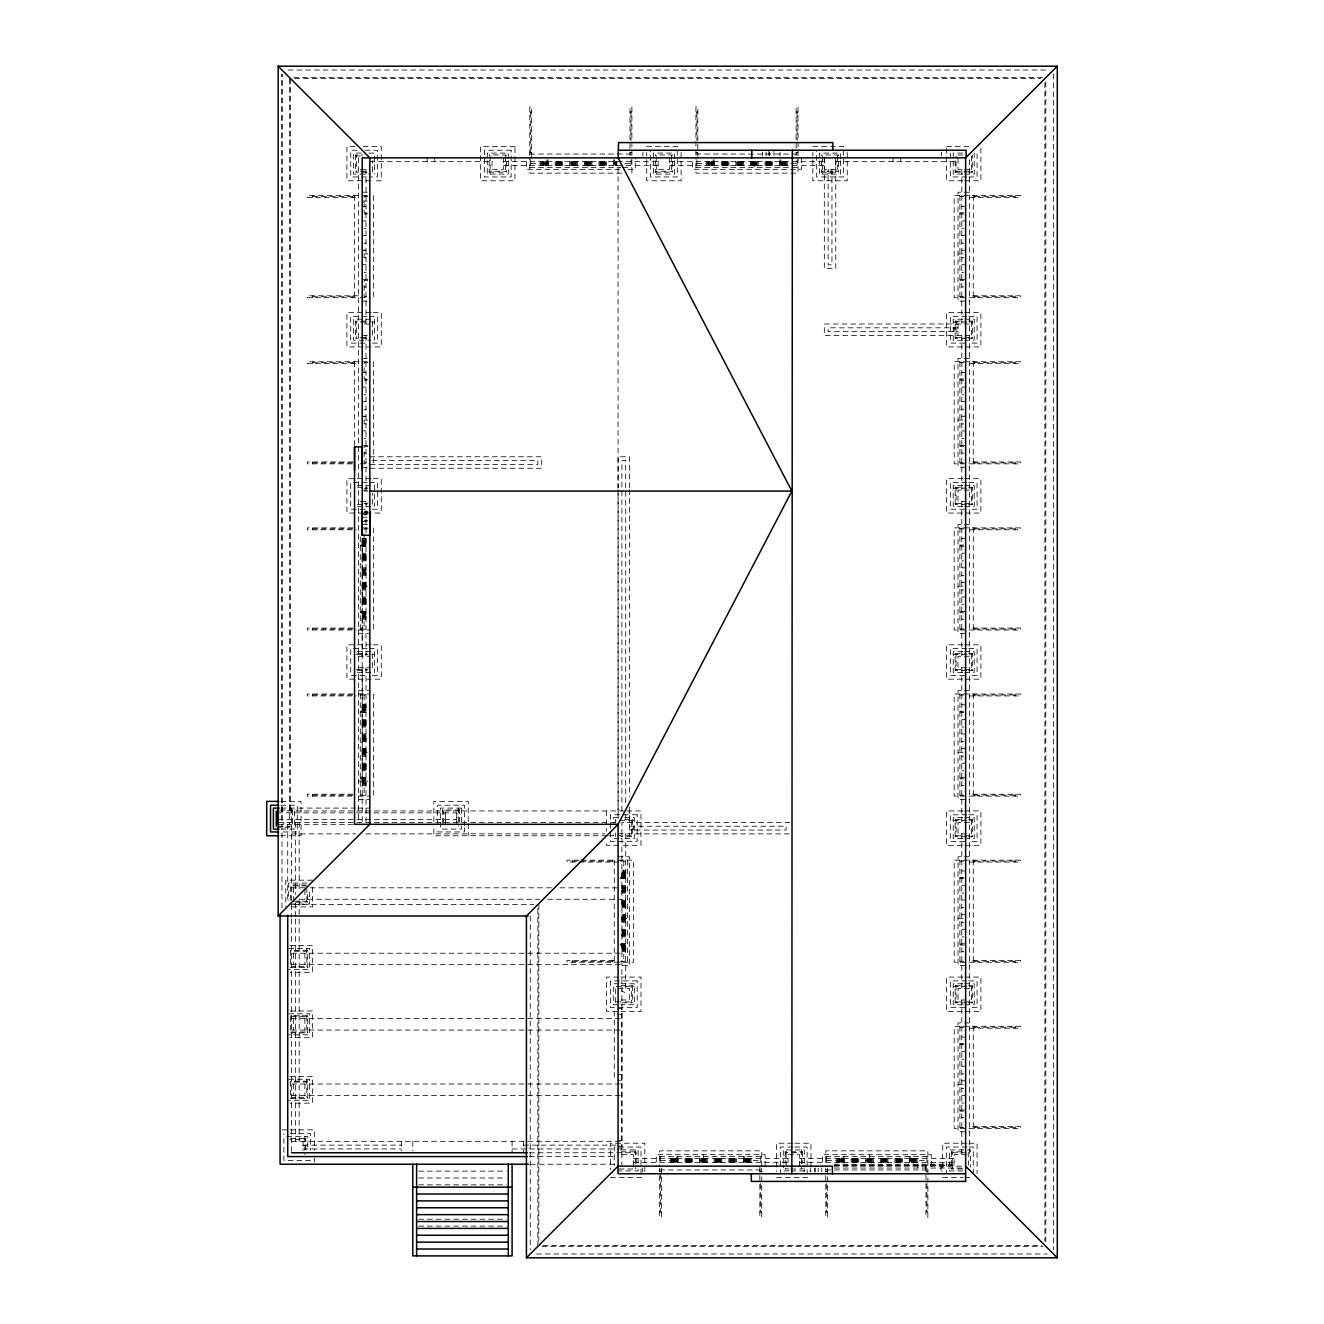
<?xml version="1.0" encoding="UTF-8"?>
<svg xmlns="http://www.w3.org/2000/svg" width="1324" height="1324" viewBox="0 0 1324 1324"><rect width="100%" height="100%" fill="white"/><g stroke="black" fill="none" stroke-linecap="round" stroke-linejoin="round"><path stroke-width="0.75" stroke-dasharray="5 3.75" d="M281.979 907.834L281.979 74.161L281.979 824.322M362.197 781.11L362.197 538.405M445.311 822.403L445.311 812.853L445.311 824.322M456.763 822.403L456.763 812.853L278.172 812.853M614.253 1077.339L614.253 1008.59M618.076 490.062L618.076 818.133L618.076 489.731M618.076 487.993L618.076 166.112M629.529 822.403L629.529 810.95M642.752 155.951L643.001 152.128M366.963 172.186L355.511 172.186L356.437 171.259L356.454 155.951L355.511 154.991L363.14 154.991M489.185 160.734L489.185 172.186L490.112 171.259L505.404 171.226L506.364 172.186L506.364 160.734M505.768 155.603L506.364 154.991L489.185 154.991L489.781 155.603M366.963 338.315L355.511 338.315L356.437 337.388L356.454 322.096L355.511 321.136L370.786 321.136M372.425 321.401L372.425 338.05M655.314 160.734L655.314 172.186L656.241 171.259L671.549 171.226L672.509 172.186L672.509 160.734M671.897 155.603L672.509 154.991L655.314 154.991L655.926 155.603M821.459 160.734L821.459 172.186L822.386 171.259L837.678 171.226L838.638 172.186L838.638 160.734M838.042 155.603L838.638 154.991L821.459 154.991L822.055 155.603M372.425 653.675L372.425 670.325M291.561 810.917L292.488 809.99L281.036 809.99M955.134 160.734L955.134 172.186L956.044 171.259M290.585 967.546L291.512 966.619L306.804 966.586L307.764 967.546L307.764 950.351L290.585 950.351L290.585 967.546L307.764 967.546M307.764 950.351L306.837 951.277L291.528 951.311L290.585 950.351M458.7 810.917L459.627 809.99L459.627 823.363M966.586 338.315L955.134 338.315L956.044 337.388M971.386 322.063L972.312 321.136L964.666 321.136M290.585 1032.935L307.764 1032.935L307.764 1015.756L290.585 1015.756L290.585 1032.935L291.512 1032.025M306.837 1016.683L307.764 1015.756M290.585 1098.341L291.512 1097.414L306.804 1097.397L307.764 1098.341L307.764 1081.162L290.585 1081.162L290.585 1098.341L307.764 1098.341M307.764 1081.162L306.837 1082.089L291.528 1082.122L290.585 1081.162M305.861 1149.911L305.861 1138.441L304.934 1139.368L289.625 1139.401M615.61 836.338L615.213 832.912M624.763 819.539L632.409 819.539L631.482 820.466L631.449 835.775L632.409 836.735L620.939 836.735M966.586 504.461L955.134 504.461L956.044 503.534M971.386 488.192L972.312 487.265L964.666 487.265M615.61 1002.483L615.61 986.066M620.939 985.685L632.409 985.685L631.482 986.612L631.449 1001.904L632.409 1002.864L620.939 1002.864M966.586 670.589L955.134 670.589L956.044 669.663M971.386 654.337L972.312 653.411L964.666 653.411M636.215 1163.266L636.215 1151.814L635.288 1152.741L529.203 1152.774M966.586 836.735L955.134 836.735L956.044 835.808M971.386 820.466L972.312 819.539L964.666 819.539M785.777 1168.397L785.165 1169.009L788.988 1169.009M790.891 1151.814L802.361 1151.814L801.434 1152.741L786.125 1152.774L785.165 1151.814L788.988 1151.814M966.586 1002.864L955.134 1002.864L956.044 1001.937M971.386 986.612L972.312 985.685L964.666 985.685M962.763 1169.009L951.311 1169.009L952.237 1168.082L952.254 1152.774L951.311 1151.814L962.763 1151.814M968.225 1152.079L968.489 1165.186M288.185 70.023L1047.267 70.023M293.746 77.653L1042.816 77.653M294.706 78.612L1040.747 78.612M529.782 112.044L531.702 112.044M629.992 112.044L631.896 112.044M695.928 112.044L697.831 112.044M796.121 112.044L798.024 112.044M354.998 146.401L346.921 146.401L346.921 180.776L371.183 180.776M363.09 146.401L381.279 146.401L381.279 180.776L373.202 180.776M646.724 146.401L681.099 146.401M812.853 146.401L847.228 146.401M946.528 146.401L972.826 146.401M356.901 150.224L350.728 150.224L350.728 176.953L367.178 176.953M365.126 150.224L377.472 150.224L377.472 176.953L369.247 176.953M529.782 152.591L531.702 152.591M629.992 152.591L631.896 152.591M695.928 152.591L697.831 152.591M796.121 152.591L798.024 152.591M361.237 153.088L353.591 153.088L353.591 174.089L370.786 174.089M368.866 153.088L374.609 153.088L374.609 174.089M962.763 153.088L953.214 153.088L953.214 174.089L962.763 174.089M529.782 154.047L631.896 154.047M695.928 154.047L798.024 154.047M962.763 154.991L955.134 154.991L955.729 155.603M356.454 155.951L360.277 155.951M369.826 161.677L492.048 161.677M503.501 161.677L658.177 161.677M669.646 161.677L824.322 161.677M835.775 161.677L957.997 161.677M530.742 163.597L546.977 163.597M584.314 163.597L591.96 163.597M624.845 163.597L630.936 163.597M696.887 163.597L713.106 163.597M750.46 163.597L758.089 163.597M780.846 163.597L788.955 163.597M790.991 163.597L797.081 163.597M503.501 165.5L526.422 165.5M529.782 165.5L623.72 165.5M625.772 165.5L631.896 165.5M635.272 165.5L658.177 165.5M669.646 165.5L692.551 165.5M695.928 165.5L798.024 165.5M801.401 165.5L824.322 165.5M529.782 167.403L620.791 167.403M622.826 167.403L631.896 167.403M695.928 167.403L798.024 167.403M360.277 169.323L369.826 169.323M619.963 169.323L526.422 169.323L526.422 157.854M627.808 169.323L635.272 169.323L635.272 157.854M969.449 169.323L957.997 169.323L957.997 157.854M360.277 171.226L367.923 171.226M489.185 172.186L506.364 172.186M655.314 172.186L672.509 172.186M821.459 172.186L838.638 172.186M955.134 172.186L966.586 172.186M968.489 172.186L972.312 172.186L972.312 154.991M621.684 173.146L529.782 173.146L529.782 157.854M828.129 173.146L831.952 173.146M964.666 174.089L974.216 174.089L974.216 153.088M966.801 176.953L950.351 176.953L950.351 150.224M968.854 176.953L977.079 176.953L977.079 150.224M962.714 180.776L946.528 180.776L946.528 148.42M964.733 180.776L980.902 180.776L980.902 146.401M362.197 192.228L369.826 192.228M969.449 192.228L957.997 192.228L957.997 301.078L969.449 301.078M358.374 195.604L307.284 195.604L307.284 197.508L358.374 197.508M362.197 195.604L369.826 195.604M312.547 196.564L353.111 196.564M367.923 196.564L364.1 196.564L364.1 212.8L367.923 212.8M959.9 196.564L963.723 196.564M974.712 196.564L1015.26 196.564M969.449 197.508L1020.523 197.508L1020.523 195.604L954.174 195.604L954.174 297.718L1020.523 297.718L1020.523 295.798L969.449 295.798M362.197 201.066L367.923 201.066M362.197 206.379L366.003 206.379M961.803 206.379L965.626 206.379M959.9 212.8L963.723 212.8M366.003 213.743L367.923 213.743M959.9 213.743L961.803 213.743M364.1 214.008L366.003 214.008M961.803 214.008L963.723 214.008M362.197 220.959L366.003 220.959M961.803 220.959L965.626 220.959M364.1 228.605L366.003 228.605M961.803 228.605L963.723 228.605M362.197 235.54L366.003 235.54M961.803 235.54L965.626 235.54M364.1 243.186L366.003 243.186M961.803 243.186L963.723 243.186M362.197 250.137L366.003 250.137M961.803 250.137L965.626 250.137M364.1 253.96L367.923 253.96M957.997 253.96L963.723 253.96M366.003 257.766L364.1 257.766L364.1 250.137M961.803 257.766L963.723 257.766M362.197 264.717L366.003 264.717M961.803 264.717L965.626 264.717M364.1 272.363L366.003 272.363M961.803 272.363L963.723 272.363M362.197 279.314L366.003 279.314M961.803 279.314L965.626 279.314M366.003 279.563L367.923 279.563M959.9 279.563L961.803 279.563M367.923 280.522L364.1 280.522L364.1 296.758L367.923 296.758M959.9 280.522L963.723 280.522M364.1 286.944L366.003 286.944M961.803 286.944L963.723 286.944M358.374 295.798L307.284 295.798L307.284 297.718L358.374 297.718M312.547 296.758L353.111 296.758M959.9 296.758L963.723 296.758M974.712 296.758L1015.26 296.758M360.277 297.718L369.826 297.718M362.197 301.078L369.826 301.078M371.183 312.547L346.921 312.547L346.921 346.921L371.183 346.921M373.202 312.547L381.279 312.547L381.279 346.921L373.202 346.921M962.714 312.547L946.528 312.547L946.528 346.921L962.714 346.921M964.733 312.547L980.902 312.547L980.902 346.921L964.733 346.921M367.178 316.353L350.728 316.353L350.728 343.098L367.178 343.098M369.247 316.353L377.472 316.353L377.472 343.098L369.247 343.098M966.801 316.353L950.351 316.353L950.351 343.098L966.801 343.098M968.854 316.353L977.079 316.353L977.079 343.098L968.854 343.098M370.786 319.216L353.591 319.216L353.591 340.235L370.786 340.235M962.763 319.216L953.214 319.216L953.214 340.235L962.763 340.235M964.666 319.216L974.216 319.216L974.216 340.235L964.666 340.235M955.134 338.315L955.134 321.136L962.763 321.136M360.277 322.096L367.923 322.096M371.746 322.096L374.609 322.096M953.214 322.096L971.353 322.096L971.353 337.372L956.077 337.372L956.077 322.096M364.1 323.999L369.826 323.999M969.449 323.999L824.322 323.999L824.322 335.452L969.449 335.452M957.997 327.822L828.129 327.822L828.129 331.629L957.997 331.629M362.197 335.452L369.826 335.452M360.277 337.372L367.923 337.372M968.489 338.315L972.312 338.315L972.312 321.136M362.197 358.374L369.826 358.374M969.449 358.374L957.997 358.374L957.997 467.223L969.449 467.223M358.374 361.75L307.284 361.75L307.284 363.653L358.374 363.653M362.197 361.75L369.826 361.75M312.547 362.693L353.111 362.693M367.923 362.693L364.1 362.693L364.1 378.929L367.923 378.929M959.9 362.693L963.723 362.693M974.712 362.693L1015.26 362.693M969.449 363.653L1020.523 363.653L1020.523 361.75L954.174 361.75L954.174 463.847L1020.523 463.847L1020.523 461.944L969.449 461.944M362.197 372.507L366.003 372.507M961.803 372.507L965.626 372.507M959.9 378.929L963.723 378.929M366.003 379.889L367.923 379.889M959.9 379.889L961.803 379.889M364.1 380.154L366.003 380.154M961.803 380.154L963.723 380.154M362.197 387.088L366.003 387.088M961.803 387.088L965.626 387.088M364.1 394.734L366.003 394.734M961.803 394.734L963.723 394.734M362.197 401.685L366.003 401.685M961.803 401.685L965.626 401.685M364.1 409.315L366.003 409.315M961.803 409.315L963.723 409.315M362.197 416.266L366.003 416.266M961.803 416.266L965.626 416.266M364.1 420.089L367.923 420.089M957.997 420.089L963.723 420.089M366.003 423.912L364.1 423.912L364.1 416.266M961.803 423.912L963.723 423.912M362.197 430.863L366.003 430.863M961.803 430.863L965.626 430.863M364.1 438.492L366.003 438.492M961.803 438.492L963.723 438.492M362.197 445.443L366.003 445.443M961.803 445.443L965.626 445.443M366.003 445.708L367.923 445.708M959.9 445.708L961.803 445.708M367.923 446.668L364.1 446.668L364.1 462.887L367.923 462.887M959.9 446.668L963.723 446.668M364.1 453.089L366.003 453.089M961.803 453.089L963.723 453.089M369.826 456.78L541.698 456.78L541.698 468.249L369.826 468.249M371.878 460.62L537.875 460.603L537.875 464.426L369.826 464.426M353.111 461.944L307.284 461.944L307.284 463.847L353.111 463.847M312.547 462.887L353.111 462.887M959.9 462.887L963.723 462.887M974.712 462.887L1015.26 462.887M360.277 463.847L369.826 463.847M362.197 467.223L369.826 467.223M371.183 478.676L346.921 478.676L346.921 513.05L371.183 513.05M373.202 478.676L381.279 478.676L381.279 513.05L373.202 513.05M962.714 478.676L946.528 478.676L946.528 513.05L962.714 513.05M964.733 478.676L980.902 478.676L980.902 513.05L964.733 513.05M367.178 482.499L350.728 482.499L350.728 509.227L367.178 509.227M369.247 482.499L377.472 482.499L377.472 509.227L369.247 509.227M966.801 482.499L950.351 482.499L950.351 509.227L966.801 509.227M968.854 482.499L977.079 482.499L977.079 509.227L968.854 509.227M357.414 485.362L370.786 485.362M962.763 485.362L953.214 485.362L953.214 506.364L962.763 506.364M964.666 485.362L974.216 485.362L974.216 506.364L964.666 506.364M357.414 487.265L366.963 487.265M955.134 504.461L955.134 487.265L962.763 487.265M364.1 488.225L367.923 488.225M953.214 488.225L971.353 488.225L971.353 503.501L956.077 503.501L956.077 488.225M362.197 490.128L369.826 490.128M969.449 490.128L957.997 490.128L957.997 501.597L969.449 501.597M364.1 491.088L367.923 491.088M360.277 501.597L369.826 501.597M364.1 503.501L367.923 503.501M357.414 504.461L366.963 504.461M968.489 504.461L972.312 504.461L972.312 487.265M357.414 506.364L370.786 506.364M364.1 511.627L367.923 511.627M364.1 512.686L367.923 512.686M362.197 513.216L367.923 513.216M362.197 514.424L367.923 514.424M362.197 517.221L367.923 517.221M364.1 520.68L367.923 520.68M362.197 521.557L367.923 521.557M362.197 524.503L369.826 524.503M969.449 524.503L957.997 524.503L957.997 633.352L969.449 633.352M353.111 527.879L307.284 527.879L307.284 529.782L356.322 529.782M362.197 527.879L369.826 527.879M312.547 528.839L353.111 528.839M367.923 528.839L364.1 528.839L364.1 545.058M959.9 528.839L963.723 528.839M974.712 528.839L1015.26 528.839M969.449 529.782L1020.523 529.782L1020.523 527.879L954.174 527.879L954.174 629.992L1020.523 629.992L1020.523 628.072L969.449 628.072M362.197 538.653L366.003 538.653M961.803 538.653L965.626 538.653M362.197 539.662L366.003 539.662M362.197 540.424L366.003 540.424M362.197 541.036L366.003 541.036M362.197 541.516L366.003 541.516M362.197 541.979L366.003 541.979M362.197 542.939L366.003 542.939M362.197 543.419L366.003 543.419M362.197 543.899L366.003 543.899M362.197 544.495L366.003 544.495M360.277 545.058L367.923 545.058M959.9 545.058L963.723 545.058M362.197 545.256L366.003 545.256M360.277 546.018L367.923 546.018M959.9 546.018L961.803 546.018M362.197 546.282L366.003 546.282M961.803 546.282L963.723 546.282M362.197 553.233L366.003 553.233M961.803 553.233L965.626 553.233M362.197 554.26L366.003 554.26M362.197 555.021L366.003 555.021M362.197 555.617L366.003 555.617M362.197 556.097L366.003 556.097M362.197 556.577L366.003 556.577M362.197 557.536L366.003 557.536M362.197 558L366.003 558M362.197 558.48L366.003 558.48M362.197 559.092L366.003 559.092M362.197 559.853L366.003 559.853M362.197 560.863L366.003 560.863M961.803 560.863L963.723 560.863M362.197 567.814L366.003 567.814M961.803 567.814L965.626 567.814M362.197 568.84L366.003 568.84M362.197 569.601L366.003 569.601M362.197 570.214L366.003 570.214M362.197 570.677L366.003 570.677M362.197 571.157L366.003 571.157M362.197 572.117L366.003 572.117M362.197 572.597L366.003 572.597M362.197 573.077L366.003 573.077M362.197 573.673L366.003 573.673M362.197 574.434L366.003 574.434M362.197 575.46L366.003 575.46M961.803 575.46L963.723 575.46M362.197 582.411L366.003 582.411M961.803 582.411L965.626 582.411M362.197 583.437L366.003 583.437M362.197 584.198L366.003 584.198M362.197 584.794L366.003 584.794M362.197 585.274L366.003 585.274M362.197 585.754L366.003 585.754M362.197 586.218L367.923 586.218M957.997 586.218L963.723 586.218M362.197 586.697L366.003 586.697M362.197 587.177L366.003 587.177M362.197 587.657L366.003 587.657M362.197 588.253L366.003 588.253M362.197 589.014L366.003 589.014M362.197 590.041L366.003 590.041M961.803 590.041L963.723 590.041M362.197 596.992L366.003 596.992M961.803 596.992L965.626 596.992M362.197 598.018L366.003 598.018M362.197 598.779L366.003 598.779M362.197 599.375L366.003 599.375M362.197 599.855L366.003 599.855M362.197 600.335L366.003 600.335M362.197 601.295L366.003 601.295M362.197 601.775L366.003 601.775M362.197 602.238L366.003 602.238M362.197 602.85L366.003 602.85M362.197 603.612L366.003 603.612M362.197 604.638L366.003 604.638M961.803 604.638L963.723 604.638M362.197 611.572L366.003 611.572M961.803 611.572L965.626 611.572M360.277 611.837L367.923 611.837M959.9 611.837L961.803 611.837M362.197 612.598L366.003 612.598M360.277 612.797L367.923 612.797M959.9 612.797L963.723 612.797M362.197 613.36L366.003 613.36M362.197 613.972L366.003 613.972M362.197 614.452L366.003 614.452M362.197 614.915L366.003 614.915M362.197 615.875L366.003 615.875M362.197 616.355L366.003 616.355M362.197 616.835L366.003 616.835M362.197 617.431L366.003 617.431M362.197 618.192L366.003 618.192M362.197 619.218L366.003 619.218M961.803 619.218L963.723 619.218M353.111 628.072L307.284 628.072L307.284 629.992L356.322 629.992M312.547 629.032L353.111 629.032M360.277 629.032L367.923 629.032M959.9 629.032L963.723 629.032M974.712 629.032L1015.26 629.032M358.374 629.992L369.826 629.992M358.374 633.352L369.826 633.352M371.183 644.821L346.921 644.821L346.921 679.179L371.183 679.179M373.202 644.821L381.279 644.821L381.279 679.179L373.202 679.179M962.714 644.821L946.528 644.821L946.528 679.179L962.714 679.179M964.733 644.821L980.902 644.821L980.902 679.179L964.733 679.179M367.178 648.628L350.728 648.628L350.728 675.372L367.178 675.372M369.247 648.628L377.472 648.628L377.472 675.372L369.247 675.372M966.801 648.628L950.351 648.628L950.351 675.372L966.801 675.372M968.854 648.628L977.079 648.628L977.079 675.372L968.854 675.372M357.414 651.491L370.786 651.491M962.763 651.491L953.214 651.491L953.214 672.509L962.763 672.509M964.666 651.491L974.216 651.491L974.216 672.509L964.666 672.509M357.414 653.411L366.963 653.411M955.134 670.589L955.134 653.411L962.763 653.411M356.454 654.354L367.923 654.354M371.746 654.354L374.609 654.354M953.214 654.354L971.353 654.354L971.353 669.646L956.077 669.646L956.077 654.354M358.374 656.274L369.826 656.274M969.449 656.274L957.997 656.274L957.997 667.726L969.449 667.726M358.374 667.726L369.826 667.726M356.454 669.646L367.923 669.646M357.414 670.589L366.963 670.589M968.489 670.589L972.312 670.589L972.312 653.411M357.414 672.509L370.786 672.509M358.374 690.648L369.826 690.648M969.449 690.648L957.997 690.648L957.997 799.497L969.449 799.497M353.111 694.008L307.284 694.008L307.284 695.928L356.322 695.928M358.374 694.008L369.826 694.008M312.547 694.968L353.111 694.968M360.277 694.968L367.923 694.968M959.9 694.968L963.723 694.968M974.712 694.968L1015.26 694.968M969.449 695.928L1020.523 695.928L1020.523 694.008L954.174 694.008L954.174 796.121L1020.523 796.121L1020.523 794.218L969.449 794.218M362.197 704.782L366.003 704.782M961.803 704.782L965.626 704.782M362.197 705.808L366.003 705.808M362.197 706.569L366.003 706.569M362.197 707.165L366.003 707.165M362.197 707.645L366.003 707.645M362.197 708.125L366.003 708.125M362.197 709.085L366.003 709.085M362.197 709.548L366.003 709.548M362.197 710.028L366.003 710.028M362.197 710.64L366.003 710.64M360.277 711.203L367.923 711.203M959.9 711.203L963.723 711.203M360.277 712.163L367.923 712.163M959.9 712.163L961.803 712.163M362.197 712.428L366.003 712.428M961.803 712.428L963.723 712.428M362.197 719.362L366.003 719.362M961.803 719.362L965.626 719.362M362.197 720.388L366.003 720.388M362.197 721.15L366.003 721.15M362.197 721.762L366.003 721.762M362.197 722.225L366.003 722.225M362.197 722.705L366.003 722.705M362.197 723.665L366.003 723.665M362.197 724.145L366.003 724.145M362.197 724.625L366.003 724.625M362.197 725.221L366.003 725.221M362.197 725.982L366.003 725.982M362.197 727.008L366.003 727.008M961.803 727.008L963.723 727.008M362.197 733.959L366.003 733.959M961.803 733.959L965.626 733.959M362.197 734.986L366.003 734.986M362.197 735.747L366.003 735.747M362.197 736.343L366.003 736.343M362.197 736.823L366.003 736.823M362.197 737.303L366.003 737.303M362.197 738.246L366.003 738.246M362.197 738.726L366.003 738.726M362.197 739.206L366.003 739.206M362.197 739.802L366.003 739.802M362.197 740.563L366.003 740.563M362.197 741.589L366.003 741.589M961.803 741.589L963.723 741.589M362.197 748.54L366.003 748.54M961.803 748.54L965.626 748.54M362.197 749.566L366.003 749.566M362.197 750.327L366.003 750.327M362.197 750.923L366.003 750.923M362.197 751.403L366.003 751.403M362.197 751.883L366.003 751.883M362.197 752.363L367.923 752.363M957.997 752.363L963.723 752.363M362.197 752.843L366.003 752.843M362.197 753.323L366.003 753.323M362.197 753.786L366.003 753.786M362.197 754.399L366.003 754.399M362.197 755.16L366.003 755.16M362.197 756.186L366.003 756.186M961.803 756.186L963.723 756.186M362.197 763.137L366.003 763.137M961.803 763.137L965.626 763.137M362.197 764.147L366.003 764.147M362.197 764.908L366.003 764.908M362.197 765.52L366.003 765.52M362.197 766L366.003 766M362.197 766.464L366.003 766.464M362.197 767.423L366.003 767.423M362.197 767.903L366.003 767.903M362.197 768.383L366.003 768.383M362.197 768.979L366.003 768.979M362.197 769.74L366.003 769.74M362.197 770.767L366.003 770.767M961.803 770.767L963.723 770.767M362.197 777.718L366.003 777.718M961.803 777.718L965.626 777.718M360.277 777.982L367.923 777.982M959.9 777.982L961.803 777.982M362.197 778.744L366.003 778.744M360.277 778.942L367.923 778.942M959.9 778.942L963.723 778.942M362.197 779.505L366.003 779.505M362.197 780.101L366.003 780.101M362.197 780.581L366.003 780.581M358.374 781.11L367.923 781.11M362.197 782.021L366.003 782.021M362.197 782.484L366.003 782.484M362.197 782.964L366.003 782.964M362.197 783.576L366.003 783.576M362.197 784.338L366.003 784.338M362.197 785.347L366.003 785.347M961.803 785.347L963.723 785.347M353.111 794.218L307.284 794.218L307.284 796.121L353.111 796.121M312.547 795.161L353.111 795.161M360.277 795.161L367.923 795.161M959.9 795.161L963.723 795.161M974.712 795.161L1015.26 795.161M358.374 796.121L369.826 796.121M358.374 799.497L369.826 799.497M280.87 801.401L301.078 801.401L301.078 835.775L280.87 835.775M280.804 805.224L297.271 805.224L297.271 831.952L280.804 831.952M281.036 808.087L355.577 808.087M357.612 808.087L369.826 808.087M442.448 823.363L442.448 809.99L459.627 809.99M278.172 810.95L624.812 810.95M626.848 810.95L640.998 810.95L640.998 845.324L620.774 845.324M962.714 810.95L946.528 810.95L946.528 845.324L962.714 845.324M964.733 810.95L980.902 810.95L980.902 845.324L964.733 845.324M966.801 814.773L950.351 814.773L950.351 841.501L966.801 841.501M968.854 814.773L977.079 814.773L977.079 841.501L968.854 841.501M617.116 817.636L613.31 817.636L613.31 823.363M624.763 817.636L634.312 817.636L634.312 838.638L620.939 838.638M962.763 817.636L953.214 817.636L953.214 838.638L962.763 838.638M964.666 817.636L974.216 817.636L974.216 838.638L964.666 838.638M278.172 819.457L456.763 819.457M955.134 836.735L955.134 819.539L962.763 819.539M619.996 820.499L634.312 820.499M953.214 820.499L971.353 820.499L971.353 835.775L956.077 835.775L956.077 820.499M278.172 822.403L619.831 822.403M789.948 822.403L621.899 822.403L621.899 1166.146M969.449 822.403L957.997 822.403L957.997 833.872L969.449 833.872M278.172 824.322L353.127 824.322M278.172 826.226L291.528 826.226L292.488 827.186L277.212 827.186M629.529 826.226L786.125 826.226L786.125 830.049L629.529 830.049M281.036 829.089L294.391 829.089L294.391 808.087M291.528 833.872L355.626 833.872M365.722 833.872L604.754 833.872M618.076 833.872L789.948 833.872M606.905 835.775L433.858 835.775L433.858 823.644M608.974 835.775L631.449 835.775M968.489 836.735L972.312 836.735L972.312 819.539M619.036 838.638L613.31 838.638L613.31 834.815M618.755 845.324L606.624 845.324L606.624 841.286M618.076 856.777L629.529 856.777L629.529 965.626L618.076 965.626M969.449 856.777L957.997 856.777L957.997 965.626L969.449 965.626M579.25 860.153L567.003 860.153L567.003 862.056L618.076 862.056M581.302 860.153L616.041 860.153M618.076 860.153L633.352 860.153L633.352 962.25L567.003 962.25L567.003 960.347L616.041 960.347M572.266 861.113L612.813 861.113M619.996 861.113L627.626 861.113M959.9 861.113L963.723 861.113M974.712 861.113L1015.26 861.113M969.449 862.056L1020.523 862.056L1020.523 860.153L954.174 860.153L954.174 962.25L1020.523 962.25L1020.523 960.347L969.449 960.347M621.899 870.911L625.722 870.911M961.803 870.911L965.626 870.911M621.899 871.937L625.722 871.937M621.899 872.698L625.722 872.698M621.899 873.31L625.722 873.31M621.899 873.79L625.722 873.79M621.899 874.254L625.722 874.254M621.899 875.214L625.722 875.214M621.899 875.694L625.722 875.694M621.899 876.174L625.722 876.174M621.899 876.769L625.722 876.769M619.996 877.332L627.626 877.332M959.9 877.332L963.723 877.332M621.899 877.531L625.722 877.531M619.996 878.292L627.626 878.292M959.9 878.292L961.803 878.292M621.899 878.557L625.722 878.557M961.803 878.557L963.723 878.557M312.547 880.179L285.802 880.179L285.802 906.907M306.804 883.042L288.665 883.042L288.665 900.221M290.585 900.221L290.585 884.945L305.861 884.945M621.899 885.508L625.722 885.508M961.803 885.508L965.626 885.508M306.804 885.905L291.528 885.905L290.585 884.945M621.899 886.534L625.722 886.534M621.899 887.295L625.722 887.295M291.528 887.808L304.901 887.808M310.114 887.808L552.075 887.808M559.953 887.808L625.722 887.891M621.899 888.371L625.722 888.371M621.899 888.851L625.722 888.851M621.899 889.794L625.722 889.794M621.899 890.274L625.722 890.274M621.899 890.754L625.722 890.754M621.899 891.35L625.722 891.35M621.899 892.128L625.722 892.128M621.899 893.137L625.722 893.137M961.803 893.137L963.723 893.137M299.174 899.277L539.662 899.277M547.689 899.277L621.899 899.277M621.899 900.088L625.722 900.088M961.803 900.088L965.626 900.088M293.448 901.181L306.804 901.181L307.764 902.141L307.764 892.591M621.899 901.114L625.722 901.114M621.899 901.876L625.722 901.876M296.311 902.141L307.764 902.141M621.899 902.471L625.722 902.471M621.899 902.951L625.722 902.951M621.899 903.431L625.722 903.431M290.585 904.044L309.684 904.044L309.684 888.768M293.762 904.524L533.737 904.524M621.899 904.391L625.722 904.391M621.899 904.871L625.722 904.871M621.899 905.351L625.722 905.351M621.899 905.947L625.722 905.947M621.899 906.708L625.722 906.708M291.975 906.907L312.547 906.907L312.547 886.335M621.899 907.734L625.722 907.734M961.803 907.734L963.723 907.734M621.899 914.685L625.722 914.685M961.803 914.685L965.626 914.685M621.899 915.695L625.722 915.695M621.899 916.473L625.722 916.473M621.899 917.069L625.722 917.069M621.899 917.549L625.722 917.549M621.899 918.029L625.722 918.029M621.899 918.492L629.529 918.492M957.997 918.492L963.723 918.492M621.899 918.972L625.722 918.972M621.899 919.452L625.722 919.452M621.899 919.932L625.722 919.932M621.899 920.528L625.722 920.528M621.899 921.289L625.722 921.289M621.899 922.315L625.722 922.315M961.803 922.315L963.723 922.315M621.899 929.266L625.722 929.266M961.803 929.266L965.626 929.266M621.899 930.292L625.722 930.292M621.899 931.053L625.722 931.053M621.899 931.649L625.722 931.649M621.899 932.129L625.722 932.129M621.899 932.609L625.722 932.609M621.899 933.569L625.722 933.569M621.899 934.032L625.722 934.032M621.899 934.512L625.722 934.512M621.899 935.125L625.722 935.125M621.899 935.886L625.722 935.886M621.899 936.912L625.722 936.912M961.803 936.912L963.723 936.912M621.899 943.846L625.722 943.846M961.803 943.846L965.626 943.846M619.996 944.111L627.626 944.111M959.9 944.111L961.803 944.111M619.996 945.071L627.626 945.071M959.9 945.071L963.723 945.071M289.923 945.584L312.547 945.584L312.547 972.312L289.923 972.312M621.899 945.634L625.722 945.634M621.899 946.246L625.722 946.246M621.899 946.71L625.722 946.71M621.899 947.19L625.722 947.19M621.899 948.149L625.722 948.149M288.665 948.447L309.684 948.447L309.684 969.449L288.665 969.449M621.899 948.629L625.722 948.629M621.899 949.109L625.722 949.109M621.899 949.705L625.722 949.705M621.899 950.466L625.722 950.466M621.899 951.493L625.722 951.493M961.803 951.493L963.723 951.493M291.528 953.214L621.899 953.214M572.266 961.307L612.813 961.307M619.996 961.307L627.626 961.307M959.9 961.307L963.723 961.307M974.712 961.307L1015.26 961.307M291.528 964.666L621.899 964.666M618.755 977.079L606.624 977.079L606.624 1011.453L618.755 1011.453M620.774 977.079L640.998 977.079L640.998 1011.453L620.774 1011.453M962.714 977.079L946.528 977.079L946.528 1011.453L962.714 1011.453M964.733 977.079L980.902 977.079L980.902 1011.453L964.733 1011.453M966.801 980.902L950.351 980.902L950.351 1007.647L966.801 1007.647M968.854 980.902L977.079 980.902L977.079 1007.647L968.854 1007.647M619.036 983.765L613.31 983.765L613.31 1004.784L619.036 1004.784M620.939 983.765L634.312 983.765L634.312 1004.784L620.939 1004.784M962.763 983.765L953.214 983.765L953.214 1004.784L962.763 1004.784M964.666 983.765L974.216 983.765L974.216 1004.784L964.666 1004.784M955.134 1002.864L955.134 985.685L962.763 985.685M616.173 986.628L634.312 986.628M953.214 986.628L971.353 986.628L971.353 1001.904L956.077 1001.904L956.077 986.628M618.076 988.548L629.529 988.548L629.529 1000.001L618.076 1000.001M969.449 988.548L957.997 988.548L957.997 1000.001L969.449 1000.001M616.173 1001.904L631.449 1001.904M968.489 1002.864L972.312 1002.864L972.312 985.685M618.076 1008.59L621.899 1008.59L621.899 1146.088L618.076 1146.088M289.923 1010.99L312.547 1010.99L312.547 1037.718L289.923 1037.718M288.665 1013.853L309.684 1013.853L309.684 1034.855L288.665 1034.855M618.076 1014.316L621.899 1014.316M291.528 1016.716L306.804 1016.716M291.528 1018.619L621.899 1018.619M969.449 1022.922L957.997 1022.922L957.997 1131.772L969.449 1131.772M959.9 1027.242L963.723 1027.242M974.712 1027.242L1015.26 1027.242M969.449 1028.202L1020.523 1028.202L1020.523 1026.282L954.174 1026.282L954.174 1128.396L1020.523 1128.396L1020.523 1126.492L969.449 1126.492M291.528 1030.072L621.899 1030.072M291.528 1031.992L306.804 1031.992L306.804 1013.853M961.803 1037.056L965.626 1037.056M959.9 1043.477L963.723 1043.477M959.9 1044.437L961.803 1044.437M961.803 1044.686L963.723 1044.686M961.803 1051.637L965.626 1051.637M961.803 1059.283L963.723 1059.283M961.803 1066.234L965.626 1066.234M961.803 1073.863L963.723 1073.863M618.076 1074.476L621.899 1074.476M289.923 1076.379L312.547 1076.379L312.547 1103.124L289.923 1103.124M288.665 1079.259L309.684 1079.259L309.684 1100.261L288.665 1100.261M618.076 1080.202L621.899 1080.202M961.803 1080.814L965.626 1080.814M291.528 1084.025L621.899 1084.025M957.997 1084.637L963.723 1084.637M961.803 1088.46L963.723 1088.46M961.803 1095.395L965.626 1095.395M291.528 1095.478L621.899 1095.478M961.803 1103.041L963.723 1103.041M961.803 1109.992L965.626 1109.992M959.9 1110.257L961.803 1110.257M959.9 1111.2L963.723 1111.2M961.803 1117.621L963.723 1117.621M959.9 1127.436L963.723 1127.436M974.712 1127.436L1015.26 1127.436M282.095 1129.852L288.169 1129.852M290.188 1129.852L314.45 1129.852L314.45 1150.076M290.072 1133.675L310.627 1133.675L310.627 1150.126M286.762 1136.538L307.764 1136.538L307.764 1149.911M290.585 1138.441L305.861 1138.441M618.076 1140.361L621.899 1140.361M291.528 1141.321L621.899 1141.321M792.745 1143.224L776.576 1143.224L776.576 1171.525M794.781 1143.224L810.95 1143.224L810.95 1171.525M966.983 1143.224L942.721 1143.224L942.721 1171.525M969.003 1143.224L977.079 1143.224L977.079 1173.561M302.997 1145.128L401.338 1145.128M523.559 1145.128L616.024 1145.128M792.728 1147.047L780.399 1147.047L780.399 1173.776M794.797 1147.047L807.127 1147.047L807.127 1173.776M967.099 1147.047L946.528 1147.047L946.528 1173.776M969.151 1147.047L973.272 1147.047L973.272 1173.776M302.997 1148.951L401.338 1148.951M512.09 1148.951L621.899 1148.951M620.939 1149.911L638.135 1149.911L638.135 1163.266M620.939 1151.814L636.215 1151.814M952.254 1152.774L967.546 1152.774M621.899 1154.677L633.352 1154.677L633.352 1166.146M529.286 1156.58L616.008 1156.58M659.65 1156.597L761.747 1156.597M825.779 1156.597L927.892 1156.597M633.352 1158.5L656.274 1158.5M659.65 1158.5L761.747 1158.5M765.123 1158.5L788.028 1158.5M799.497 1158.5L822.403 1158.5M825.779 1158.5L927.892 1158.5M931.252 1158.5L954.174 1158.5M310.627 1160.403L283.899 1160.403L283.899 1133.675M660.593 1160.403L676.829 1160.403M699.585 1160.403L707.215 1160.403M744.568 1160.403L760.787 1160.403M826.739 1160.403L842.958 1160.403M865.714 1160.403L873.36 1160.403M910.697 1160.403L926.932 1160.403M633.352 1162.323L788.028 1162.323M799.497 1162.323L954.174 1162.323M530.444 1164.226L616.041 1164.226M833.954 1164.226L954.174 1164.226M834.55 1165.186L954.174 1165.186M834.55 1165.666L954.174 1165.666M833.954 1166.146L965.626 1166.146M834.468 1168.049L967.546 1168.049M619.036 1169.009L636.215 1169.009L635.619 1168.397M790.891 1169.009L802.361 1169.009L801.748 1168.397M659.65 1169.953L761.747 1169.953M825.779 1169.953L927.892 1169.953M617.116 1170.912L638.135 1170.912L638.135 1165.186M788.988 1170.912L783.262 1170.912L783.262 1165.186M790.891 1170.912L804.264 1170.912L804.264 1165.186M962.763 1170.912L949.391 1170.912L949.391 1149.911L970.409 1149.911L970.409 1167.089M418.649 1171.111L506.231 1171.111M659.65 1171.409L661.553 1171.409M759.844 1171.409L761.747 1171.409M825.779 1171.409L827.682 1171.409M925.972 1171.409L927.892 1171.409M610.447 1177.599L644.821 1177.599M776.576 1177.599L810.95 1177.599M942.721 1177.599L962.929 1177.599M964.948 1177.599L973.041 1177.599M418.649 1177.979L506.231 1177.979M418.649 1184.848L506.231 1184.848M659.65 1211.957L661.553 1211.957M759.844 1211.957L761.747 1211.957M825.779 1211.957L827.682 1211.957M925.972 1211.957L927.892 1211.957M418.649 1219.222L506.231 1219.222M418.649 1226.107L506.231 1226.107M542.956 1245.388L1041.856 1245.388M541.996 1246.347L1042.816 1246.347M536.435 1253.977L1047.267 1253.977M621.37 990.551L624.68 992.57M971.386 171.259L972.312 172.186M955.134 321.136L956.044 322.063M971.386 337.388L972.312 338.315M955.134 487.265L956.044 488.192M971.386 503.534L972.312 504.461M955.134 653.411L956.044 654.337M971.386 669.663L972.312 670.589M372.425 171.921L372.689 160.734M955.134 819.539L956.044 820.466M971.386 835.808L972.312 836.735M955.134 985.685L956.044 986.612M971.386 1001.937L972.312 1002.864M372.425 504.196L372.689 492.991M616.14 820.466L615.213 819.539L615.213 823.363M442.448 809.99L443.374 810.917L443.408 826.226M290.585 1015.756L291.512 1016.683M306.837 1032.025L307.764 1032.935M1053.474 74.144L1053.474 1249.856M1045.828 81.79L1045.828 1242.21M1044.884 82.75L1044.884 1241.25M1015.26 195.604L1015.26 197.508M1015.26 295.798L1015.26 297.718M1015.26 361.75L1015.26 363.653M1015.26 461.944L1015.26 463.847M1015.26 527.879L1015.26 529.782M1015.26 628.072L1015.26 629.992M1015.26 694.008L1015.26 695.928M1015.26 794.218L1015.26 796.121M1015.26 860.153L1015.26 862.056M1015.26 960.347L1015.26 962.25M1015.26 1026.282L1015.26 1028.202M1015.26 1126.492L1015.26 1128.396M974.712 195.604L974.712 197.508M974.712 295.798L974.712 297.718M974.712 361.75L974.712 363.653M974.712 461.944L974.712 463.847M974.712 527.879L974.712 529.782M974.712 628.072L974.712 629.992M974.712 694.008L974.712 695.928M974.712 794.218L974.712 796.121M974.712 860.153L974.712 862.056M974.712 960.347L974.712 962.25M974.712 1026.282L974.712 1028.202M974.712 1126.492L974.712 1128.396M973.272 195.604L973.272 297.718M973.272 361.75L973.272 463.847M973.272 527.879L973.272 629.992M973.272 694.008L973.272 796.121M973.272 860.153L973.272 962.25M973.272 1026.282L973.272 1128.396M971.353 155.951L971.353 171.226L956.077 171.226L956.077 155.951M969.449 159.774L969.449 1154.677L954.174 1154.677L954.174 1168.049M961.803 169.323L961.803 192.228M961.803 195.604L961.803 297.718M961.803 301.078L961.803 323.999M961.803 335.452L961.803 358.374M961.803 361.75L961.803 463.847M961.803 467.223L961.803 490.128M961.803 501.597L961.803 524.503M961.803 527.879L961.803 629.992M961.803 633.352L961.803 656.274M961.803 667.726L961.803 690.648M961.803 694.008L961.803 796.121M961.803 799.497L961.803 822.403M961.803 833.872L961.803 856.777M961.803 860.153L961.803 962.25M961.803 965.626L961.803 988.548M961.803 1000.001L961.803 1022.922M961.803 1026.282L961.803 1128.396M961.803 1131.772L961.803 1154.677M959.9 195.604L959.9 297.718M959.9 361.75L959.9 463.847M959.9 527.879L959.9 629.992M959.9 694.008L959.9 796.121M959.9 860.153L959.9 962.25M959.9 1026.282L959.9 1128.396M957.997 323.999L957.997 335.452M954.174 327.822L954.174 331.629M951.311 1151.814L951.311 1169.009M941.546 152.128L941.546 155.951M941.066 1166.146L941.066 1173.776M931.252 1166.146L931.252 1154.677L822.403 1154.677L822.403 1166.146M926.932 1156.597L926.932 1164.226M926.932 1183.573L926.932 1211.957M925.972 1166.146L925.972 1217.219L927.892 1217.219L927.892 1150.854L825.779 1150.854L825.779 1166.146M925.641 1166.146L925.641 1168.049M917.929 1164.226L917.929 1168.049M917.118 1158.5L917.118 1162.323M916.092 1158.5L916.092 1162.323M915.331 1158.5L915.331 1162.323M914.735 1158.5L914.735 1162.323M914.255 1158.5L914.255 1162.323M913.775 1158.5L913.775 1162.323M912.815 1158.5L912.815 1162.323M912.352 1158.5L912.352 1162.323M911.872 1158.5L911.872 1162.323M911.26 1158.5L911.26 1162.323M910.697 1156.597L910.697 1164.226M909.737 1156.597L909.737 1164.226M909.472 1158.5L909.472 1162.323M902.538 1158.5L902.538 1162.323M901.512 1158.5L901.512 1162.323M900.701 157.854L900.701 161.677M900.75 1158.5L900.75 1162.323M900.138 1158.5L900.138 1162.323M899.675 1158.5L899.675 1162.323M899.195 1158.5L899.195 1162.323M898.235 1158.5L898.235 1162.323M897.755 1158.5L897.755 1162.323M897.275 1158.5L897.275 1162.323M896.679 1158.5L896.679 1162.323M895.918 1158.5L895.918 1162.323M894.892 1158.5L894.892 1162.323M893.071 157.854L893.071 161.677M887.941 1158.5L887.941 1162.323M886.914 1158.5L886.914 1162.323M886.153 1158.5L886.153 1162.323M885.557 1158.5L885.557 1162.323M885.077 1158.5L885.077 1162.323M884.597 1158.5L884.597 1162.323M883.654 1158.5L883.654 1162.323M883.174 1158.5L883.174 1162.323M882.694 1158.5L882.694 1162.323M882.098 1158.5L882.098 1162.323M881.337 1158.5L881.337 1162.323M880.311 1158.5L880.311 1162.323M873.36 1158.5L873.36 1162.323M872.334 1158.5L872.334 1162.323M871.573 1158.5L871.573 1162.323M870.977 1158.5L870.977 1162.323M870.497 1158.5L870.497 1162.323M870.017 1158.5L870.017 1162.323M869.537 1154.677L869.537 1162.323M869.057 1158.5L869.057 1162.323M868.577 1158.5L868.577 1162.323M868.114 1158.5L868.114 1162.323M867.501 1158.5L867.501 1162.323M866.74 1158.5L866.74 1162.323M865.714 1158.5L865.714 1162.323M858.763 1158.5L858.763 1162.323M857.753 1158.5L857.753 1162.323M856.992 1158.5L856.992 1162.323M856.38 1158.5L856.38 1162.323M855.9 1158.5L855.9 1162.323M855.436 1158.5L855.436 1162.323M854.476 1158.5L854.476 1162.323M853.997 1158.5L853.997 1162.323M853.517 1158.5L853.517 1162.323M852.921 1158.5L852.921 1162.323M852.159 1158.5L852.159 1162.323M851.133 1158.5L851.133 1162.323M847.228 152.475L847.228 180.776L812.853 180.776L812.853 152.475M844.182 1158.5L844.182 1162.323M843.918 1156.597L843.918 1164.226M843.421 150.224L843.421 176.953L816.676 176.953L816.676 150.224M843.156 1158.5L843.156 1162.323M842.958 1156.597L842.958 1164.226M842.395 1158.5L842.395 1162.323M841.799 1158.5L841.799 1162.323M841.319 1158.5L841.319 1162.323M840.839 1158.5L840.839 1162.323M840.541 158.814L840.541 153.088L819.539 153.088L819.539 158.814M840.541 160.734L840.541 174.089L819.539 174.089L819.539 160.734M839.879 1158.5L839.879 1162.323M839.416 1158.5L839.416 1162.323M838.936 1158.5L838.936 1162.323M838.324 1158.5L838.324 1162.323M837.678 155.951L837.678 171.226M837.562 1158.5L837.562 1162.323M836.553 1158.5L836.553 1162.323M831.952 169.323L831.952 264.8L828.129 264.8L828.129 169.323M827.682 1168.182L827.682 1217.219L825.779 1217.219L825.779 1168.182M826.739 1156.597L826.739 1164.226M826.739 1183.573L826.739 1211.957M822.403 155.951L822.403 174.089M821.757 1168.049L821.757 1171.872M818.182 1168.049L818.182 1171.872M815.319 1168.049L815.319 1171.872M814.459 1168.049L814.459 1171.872M810.238 1168.049L810.238 1171.872M804.264 1163.266L804.264 1149.911L783.262 1149.911L783.262 1163.266M804.131 1168.049L804.131 1171.872M802.361 1151.814L802.361 1163.266M801.401 157.854L801.401 169.323L692.551 169.323L692.551 157.854M801.401 1149.911L801.401 1168.049M799.497 1166.146L799.497 1154.677L788.028 1154.677L788.028 1166.146M798.024 155.818L798.024 106.781L796.121 106.781L796.121 155.818M798.024 157.854L798.024 173.146L695.928 173.146L695.928 157.854M797.081 112.044L797.081 140.427M797.081 159.774L797.081 167.403M787.267 161.677L787.267 165.5M786.241 161.677L786.241 165.5M786.125 1152.774L786.125 1168.049M785.48 161.677L785.48 165.5M785.165 1151.814L785.165 1163.266M784.884 161.677L784.884 165.5M784.404 161.677L784.404 165.5M783.924 161.677L783.924 165.5M782.964 161.677L782.964 165.5M782.484 161.677L782.484 165.5M782.021 161.677L782.021 165.5M781.408 161.677L781.408 165.5M780.846 159.774L780.846 167.403M780.647 161.677L780.647 165.5M780.051 152.128L780.051 155.951M779.886 159.774L779.886 167.403M779.621 161.677L779.621 165.5M773.961 150.224L773.961 155.951M772.67 161.677L772.67 165.5M771.66 161.677L771.66 165.5M770.899 161.677L770.899 165.5M770.287 161.677L770.287 165.5M769.807 161.677L769.807 165.5M769.724 152.128L769.724 155.951M769.343 161.677L769.343 165.5M768.863 150.224L768.863 155.951M768.383 161.677L768.383 165.5M767.903 161.677L767.903 165.5M767.423 161.677L767.423 165.5M766.828 161.677L766.828 165.5M766 152.128L766 155.951M766.066 161.677L766.066 165.5M765.123 1166.146L765.123 1154.677L656.274 1154.677L656.274 1166.146M765.04 161.677L765.04 165.5M762.425 152.128L762.425 155.951M761.747 1166.146L761.747 1150.854L659.65 1150.854L659.65 1166.146M761.747 1168.182L761.747 1217.219L759.844 1217.219L759.844 1166.146M760.787 1156.597L760.787 1164.226M760.787 1183.573L760.787 1211.957M758.089 161.677L758.089 165.5M757.063 161.677L757.063 165.5M756.302 161.677L756.302 165.5M755.706 161.677L755.706 165.5M755.226 161.677L755.226 165.5M754.746 161.677L754.746 165.5M754.266 161.677L754.266 169.323M753.786 161.677L753.786 165.5M753.323 161.677L753.323 165.5M752.843 161.677L752.843 165.5M752.231 161.677L752.231 165.5M751.469 161.677L751.469 165.5M750.989 1158.5L750.989 1162.323M750.46 161.677L750.46 165.5M749.963 1158.5L749.963 1162.323M749.202 1158.5L749.202 1162.323M748.59 1158.5L748.59 1162.323M748.11 1158.5L748.11 1162.323M747.646 1158.5L747.646 1162.323M746.686 1158.5L746.686 1162.323M746.206 1158.5L746.206 1162.323M745.726 1158.5L745.726 1162.323M745.131 1158.5L745.131 1162.323M744.568 1156.597L744.568 1164.226M744.369 1158.5L744.369 1162.323M743.608 1156.597L743.608 1164.226M743.509 161.677L743.509 165.5M743.343 1158.5L743.343 1162.323M742.483 161.677L742.483 165.5M741.721 161.677L741.721 165.5M741.109 161.677L741.109 165.5M740.646 161.677L740.646 165.5M740.166 161.677L740.166 165.5M739.206 161.677L739.206 165.5M738.726 161.677L738.726 165.5M738.246 161.677L738.246 165.5M737.65 161.677L737.65 165.5M736.889 161.677L736.889 165.5M736.392 1158.5L736.392 1162.323M735.863 161.677L735.863 165.5M735.366 1158.5L735.366 1162.323M734.605 1158.5L734.605 1162.323M734.009 1158.5L734.009 1162.323M733.529 1158.5L733.529 1162.323M733.049 1158.5L733.049 1162.323M732.106 1158.5L732.106 1162.323M731.626 1158.5L731.626 1162.323M731.146 1158.5L731.146 1162.323M730.55 1158.5L730.55 1162.323M729.772 1158.5L729.772 1162.323M728.912 161.677L728.912 165.5M728.763 1158.5L728.763 1162.323M727.886 161.677L727.886 165.5M727.124 161.677L727.124 165.5M726.528 161.677L726.528 165.5M726.048 161.677L726.048 165.5M725.569 161.677L725.569 165.5M724.625 161.677L724.625 165.5M724.145 161.677L724.145 165.5M723.665 161.677L723.665 165.5M723.069 161.677L723.069 165.5M722.308 161.677L722.308 165.5M721.812 1158.5L721.812 1162.323M721.282 161.677L721.282 165.5M720.786 1158.5L720.786 1162.323M720.024 1158.5L720.024 1162.323M719.428 1158.5L719.428 1162.323M718.949 1158.5L718.949 1162.323M718.469 1158.5L718.469 1162.323M717.509 1158.5L717.509 1162.323M717.029 1158.5L717.029 1162.323M716.549 1158.5L716.549 1162.323M715.953 1158.5L715.953 1162.323M715.192 1158.5L715.192 1162.323M714.331 161.677L714.331 165.5M714.066 159.774L714.066 167.403M714.166 1158.5L714.166 1162.323M713.305 161.677L713.305 165.5M713.106 159.774L713.106 167.403M712.544 161.677L712.544 165.5M711.948 161.677L711.948 165.5M711.468 161.677L711.468 165.5M710.988 161.677L710.988 165.5M710.028 161.677L710.028 165.5M709.548 161.677L709.548 165.5M709.085 161.677L709.085 165.5M708.472 161.677L708.472 165.5M707.711 161.677L707.711 165.5M707.215 1158.5L707.215 1162.323M706.685 161.677L706.685 165.5M706.205 1158.5L706.205 1162.323M705.427 1158.5L705.427 1162.323M704.831 1158.5L704.831 1162.323M704.351 1158.5L704.351 1162.323M703.872 1158.5L703.872 1162.323M703.408 1154.677L703.408 1162.323M702.928 1158.5L702.928 1162.323M702.448 1158.5L702.448 1162.323M701.968 1158.5L701.968 1162.323M701.372 1158.5L701.372 1162.323M700.611 1158.5L700.611 1162.323M699.585 1158.5L699.585 1162.323M697.831 157.854L697.831 106.781L695.928 106.781L695.928 155.818M696.887 112.044L696.887 140.427M696.887 159.774L696.887 167.403M692.634 1158.5L692.634 1162.323M691.608 1158.5L691.608 1162.323M690.847 1158.5L690.847 1162.323M690.251 1158.5L690.251 1162.323M689.771 1158.5L689.771 1162.323M689.291 1158.5L689.291 1162.323M688.331 1158.5L688.331 1162.323M687.868 1158.5L687.868 1162.323M687.388 1158.5L687.388 1162.323M686.775 1158.5L686.775 1162.323M686.014 1158.5L686.014 1162.323M684.988 1158.5L684.988 1162.323M681.099 152.475L681.099 180.776L646.724 180.776L646.724 152.475M678.053 1158.5L678.053 1162.323M677.789 1156.597L677.789 1164.226M677.276 150.224L677.276 176.953L650.547 176.953L650.547 150.224M676.829 1156.597L676.829 1164.226M676.266 1158.5L676.266 1162.323M675.654 1158.5L675.654 1162.323M675.19 1158.5L675.19 1162.323M674.71 1158.5L674.71 1162.323M674.413 158.814L674.413 153.088L653.411 153.088L653.411 158.814M674.413 160.734L674.413 174.089L653.411 174.089L653.411 160.734M673.751 1158.5L673.751 1162.323M673.271 1158.5L673.271 1162.323M672.791 1158.5L672.791 1162.323M672.195 1158.5L672.195 1162.323M671.549 155.951L671.549 171.226M671.433 1158.5L671.433 1162.323M670.407 1158.5L670.407 1162.323M669.646 157.854L669.646 169.323L658.177 169.323L658.177 157.854M661.553 1168.182L661.553 1217.219L659.65 1217.219L659.65 1168.182M660.593 1156.597L660.593 1164.226M660.593 1173.428L660.593 1211.957M656.274 155.951L656.274 174.089M644.821 1171.525L644.821 1143.224L610.447 1143.224L610.447 1169.506M642.637 1168.049L642.637 1171.872M640.998 1173.776L640.998 1147.047L614.253 1147.047L614.253 1165.55M635.272 1149.911L635.272 1168.049M633.352 826.226L633.352 830.049M632.409 819.539L632.409 836.735M632.409 985.685L632.409 1002.864M631.896 173.146L631.896 106.781L629.992 106.781L629.992 155.818M630.936 112.044L630.936 140.427M630.936 159.774L630.936 167.403M629.529 487.778L629.529 456.797L618.076 456.797L618.076 487.778M629.529 489.731L629.529 796.535M629.529 806.829L629.529 835.775M627.626 860.153L627.626 962.25M625.722 802.708L625.722 460.62L621.899 460.62L621.899 810.95M625.722 814.144L625.722 822.403M625.722 833.872L625.722 856.777M625.722 860.153L625.722 962.25M625.722 965.626L625.722 988.548M623.803 861.113L623.803 877.332M623.803 914.685L623.803 922.315M623.803 945.071L623.803 961.307M616.835 161.677L616.835 165.5M616.355 161.677L616.355 165.5M615.875 161.677L615.875 165.5M615.279 161.677L615.279 165.5M614.7 159.774L614.7 167.403M614.253 860.153L614.253 962.25M613.757 159.774L613.757 167.403M613.492 161.677L613.492 165.5M612.813 860.153L612.813 862.056M612.813 960.347L612.813 962.25M606.541 161.677L606.541 165.5M606.624 810.95L606.624 831.174M605.515 161.677L605.515 165.5M604.754 161.677L604.754 165.5M604.158 161.677L604.158 165.5M603.678 161.677L603.678 165.5M603.198 161.677L603.198 165.5M602.238 161.677L602.238 165.5M601.775 161.677L601.775 165.5M601.295 161.677L601.295 165.5M600.682 161.677L600.682 165.5M599.921 161.677L599.921 165.5M598.895 161.677L598.895 165.5M591.96 161.677L591.96 165.5M590.934 161.677L590.934 165.5M590.173 161.677L590.173 165.5M589.561 161.677L589.561 165.5M589.097 161.677L589.097 165.5M588.617 161.677L588.617 165.5M588.137 161.677L588.137 169.323M587.657 161.677L587.657 165.5M587.177 161.677L587.177 165.5M586.697 161.677L586.697 165.5M586.102 161.677L586.102 165.5M585.34 161.677L585.34 165.5M584.314 161.677L584.314 165.5M577.363 161.677L577.363 165.5M576.337 161.677L576.337 165.5M575.576 161.677L575.576 165.5M574.98 161.677L574.98 165.5M574.5 161.677L574.5 165.5M574.02 161.677L574.02 165.5M573.077 161.677L573.077 165.5M572.597 161.677L572.597 165.5M572.266 860.153L572.266 862.056M572.266 960.347L572.266 962.25M572.117 161.677L572.117 165.5M571.521 161.677L571.521 165.5M570.76 161.677L570.76 165.5M569.734 161.677L569.734 165.5M562.783 161.677L562.783 165.5M561.757 161.677L561.757 165.5M560.995 161.677L560.995 165.5M560.4 161.677L560.4 165.5M559.92 161.677L559.92 165.5M559.44 161.677L559.44 165.5M558.48 161.677L558.48 165.5M558 161.677L558 165.5M557.536 161.677L557.536 165.5M556.924 161.677L556.924 165.5M556.163 161.677L556.163 165.5M555.137 161.677L555.137 165.5M548.186 161.677L548.186 165.5M547.937 159.774L547.937 167.403M547.176 161.677L547.176 165.5M546.977 159.774L546.977 167.403M546.415 161.677L546.415 165.5M545.802 161.677L545.802 165.5M545.322 161.677L545.322 165.5M544.859 161.677L544.859 165.5M543.899 161.677L543.899 165.5M543.419 161.677L543.419 165.5M542.939 161.677L542.939 165.5M542.343 161.677L542.343 165.5M541.582 161.677L541.582 165.5M540.556 161.677L540.556 165.5M538.835 904.524L538.835 1241.25M537.875 908.661L537.875 1245.388M531.702 157.854L531.702 106.781L529.782 106.781L529.782 155.818M530.742 112.044L530.742 152.591M530.742 159.774L530.742 167.403M530.229 915.976L530.229 1249.856M523.559 1141.321L523.559 1152.774M512.09 1141.321L512.09 1152.774M508.284 158.814L508.284 153.088L487.265 153.088L487.265 158.814M508.284 160.734L508.284 174.089L487.265 174.089L487.265 160.734M505.404 155.951L505.404 171.226M503.501 157.854L503.501 169.323L492.048 169.323L492.048 157.854M490.128 155.951L490.128 174.089M468.233 821.625L468.233 801.401L433.858 801.401L433.858 821.625M468.233 823.644L468.233 835.775M464.41 825.779L464.41 805.224L437.665 805.224L437.665 825.779M464.41 827.848L464.41 831.952L437.665 831.952L437.665 827.848M458.683 808.087L458.683 826.226M456.763 812.853L456.763 824.322M434.752 157.854L434.752 161.677M427.122 157.854L427.122 161.677M412.79 1141.321L412.79 1150.854M401.338 1141.321L401.338 1150.854M374.609 319.216L374.609 340.235M374.609 485.362L374.609 506.364M374.609 651.491L374.609 672.509M373.649 195.604L373.649 297.718M373.649 361.75L373.649 464.426M373.649 527.879L373.649 629.992M373.649 694.008L373.649 796.121M366.003 169.323L366.003 192.228M366.003 195.604L366.003 297.718M366.003 301.078L366.003 323.999M366.003 335.452L366.003 358.374M366.003 361.75L366.003 463.847M366.003 467.223L366.003 490.128M366.003 501.597L366.003 524.503M366.003 527.879L366.003 536.054M366.003 538.09L366.003 629.992M366.003 633.352L366.003 656.274M366.003 667.726L366.003 690.648M366.003 694.008L366.003 796.121M366.003 799.497L366.003 822.403M364.1 582.411L364.1 590.041M364.1 612.797L364.1 629.032M364.1 694.968L364.1 711.203M364.1 748.54L364.1 756.186M364.1 778.942L364.1 795.161M362.197 538.09L362.197 656.274M362.197 667.726L362.197 822.403M360.277 536.948L360.277 629.992M360.277 694.008L360.277 796.121M358.374 157.854L358.374 822.403M355.511 154.991L355.511 172.186M355.511 321.136L355.511 338.315M354.551 195.604L354.551 297.718M354.551 361.75L354.551 445.476M353.111 195.604L353.111 197.508M353.111 295.798L353.111 297.718M353.111 361.75L353.111 363.653M314.45 1158.169L314.45 1162.207M312.547 195.604L312.547 197.508M312.547 295.798L312.547 297.718M312.547 361.75L312.547 363.653M312.547 461.944L312.547 463.847M312.547 527.879L312.547 529.782M312.547 628.072L312.547 629.992M312.547 694.008L312.547 695.928M312.547 794.218L312.547 796.121M306.804 887.808L306.804 901.181M306.804 948.447L306.804 966.586M306.804 1079.259L306.804 1097.397M304.901 889.728L304.901 899.277M304.901 953.214L304.901 964.666M304.901 1018.619L304.901 1030.072M304.901 1084.025L304.901 1095.478M304.901 1136.538L304.901 1154.677M302.997 1141.321L302.997 1150.854M299.174 822.403L299.174 890.307M299.174 900.486L299.174 917.052M299.174 919.005L299.174 1141.321M295.351 822.403L295.351 894.412M295.351 902.654L295.351 917.052M295.351 919.005L295.351 1141.321M293.448 887.808L293.448 899.277M293.448 953.214L293.448 964.666M293.448 1018.619L293.448 1030.072M293.448 1084.025L293.448 1095.478M292.488 809.99L292.488 827.186M291.528 808.087L291.528 902.819M291.528 904.59L291.528 917.284M291.528 919.005L291.528 1152.774M290.585 78.612L290.585 810.95M289.625 78.612L289.625 824.322M287.722 824.322L287.722 902.736M283.899 822.403L283.899 824.322M824.322 157.854L824.322 169.323L835.775 169.323L835.775 157.854L835.775 268.623L824.322 268.623L824.322 157.854M514.953 146.401L480.579 146.401L480.579 180.776L514.953 180.776L514.953 146.401M511.147 150.224L484.402 150.224L484.402 176.953L511.147 176.953L511.147 150.224M461.546 808.087L440.544 808.087L440.544 829.089L461.546 829.089L461.546 808.087M637.175 814.773L610.447 814.773L610.447 841.501L637.175 841.501L637.175 814.773M637.175 980.902L610.447 980.902L610.447 1007.647L637.175 1007.647L637.175 980.902"/><path stroke-width="1.5" d="M528.177 915.976L278.172 915.976L278.172 66.2L1057.297 66.2L1057.297 1257.8L526.422 1257.8L526.422 915.976L618.076 824.322L791.851 491.088L618.076 157.854L618.556 142.578L832.862 142.578L832.862 150.224M362.197 446.9L354.551 446.9L354.551 824.322L618.076 824.322L618.076 1173.776L965.626 1173.776M369.826 522.599L369.826 535.277L362.197 535.277L362.197 157.854L966.106 157.854L966.106 150.224L618.556 150.224M792.331 150.224L791.851 1173.776M1057.297 66.2L965.626 157.854L965.626 1181.422L751.32 1181.422L751.32 1173.776M278.172 915.976L369.826 824.322L369.826 157.854L278.172 66.2M526.422 1257.8L618.076 1166.146L832.399 1166.146L832.399 1173.776M369.826 491.088L791.851 491.088M278.834 801.401L266.703 801.401L266.703 835.775L278.834 835.775M278.752 805.224L270.526 805.224L270.526 831.952L278.752 831.952M279.447 808.087L273.389 808.087L273.389 829.089L279.116 829.089M291.528 1152.774L527.134 1152.774M527.233 1156.58L287.722 1156.58L287.722 915.116M528.408 1164.226L280.076 1164.226L280.076 915.066M412.79 1187.148L512.09 1187.148M416.613 1194.016L508.284 1194.016M416.613 1200.901L508.284 1200.901M416.613 1207.769L508.284 1207.769M416.613 1214.638L508.284 1214.638M416.613 1221.522L508.284 1221.522M416.613 1228.391L508.284 1228.391M416.613 1235.259L508.284 1235.259M416.613 1242.144L508.284 1242.144M416.613 1249.012L508.284 1249.012M965.626 1166.146L1057.297 1257.8M751.8 150.224L751.8 157.854M512.09 1164.226L512.09 1255.897L412.79 1255.897L412.79 1164.226M508.284 1164.226L508.284 1255.897M416.613 1164.226L416.613 1255.897M369.826 511.627L369.826 512.686M369.826 513.216L369.826 521.557M362.197 447.578L362.197 460.62M362.197 461.497L362.197 470.55M362.197 511.627L362.197 512.686M362.197 513.216L362.197 521.557M362.197 522.599L362.197 535.277M354.551 446.9L354.551 460.62M354.551 461.497L354.551 470.55M278.172 808.087L278.172 824.322M276.253 810.95L276.253 826.226"/></g></svg>
